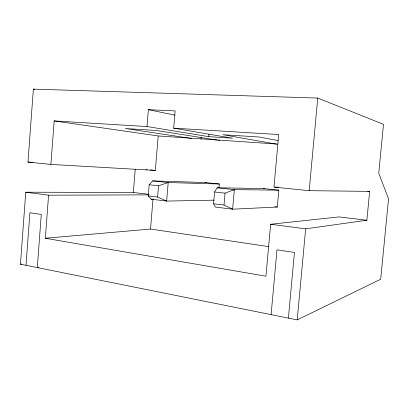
<?xml version="1.0" encoding="UTF-8"?>
<svg xmlns="http://www.w3.org/2000/svg" width="409" height="409" viewBox="0 0 409 409"><rect width="100%" height="100%" fill="white"/><g stroke="black" fill="none" stroke-linecap="round" stroke-linejoin="round"><path stroke-width="0.61" d="M50.895 164.413L54.167 120.921L158.186 135.952L155.348 170.425L50.895 164.413L27.981 162.082L33.364 89.111L317.747 98.058L383.494 124.331L378.749 173.212L388.55 198.876L380.687 279.229L297.22 319.889L20.45 264.188L25.762 192.204L133.354 192.47L148.968 194.326M26.007 265.308L29.903 212.741L41.278 214.449L37.301 267.578L38.548 267.404M367.793 191.197L369.659 191.376L366.873 220.231L338.984 216.913L270.62 224.26L265.937 276.203L45.333 238.258L48.579 195.19L148.871 194.863M133.354 192.47L135.246 169.096M146.989 126.55L148.365 109.678L175.118 110.911L173.682 128.165L232.491 138.206L208.697 136.637L146.989 126.55L54.167 120.921M214.132 200.159L166.652 201.08L151.238 199.188L148.257 195.937L149.178 184.761L152.741 180.896L206.514 182.578M45.333 238.258L150.527 229.055L152.976 199.28M152.741 180.896L168.196 182.552L166.652 201.08L157.608 197.061L158.539 185.793L168.196 182.552L219.321 183.994L218.999 187.711M201.054 139.28L201.213 137.409M208.697 136.637L208.907 134.147M263.406 188.564L278.815 190.165L277.287 207.026L232.634 209.183L215.456 207.077L213.58 203.794L214.597 191.995L217.123 187.782L264.659 188.59M217.123 187.782L234.347 189.628L232.634 209.183L224.014 205.052L225.047 193.15L234.347 189.628L278.815 190.165M271.101 314.633L276.985 249.827L294.434 252.45L288.396 318.115M297.22 319.889L305.646 228.846L366.873 220.231M173.682 128.165L278.713 134.535L273.974 187.102L309.173 190.681L317.747 98.058M233.202 190.17L234.347 189.628M20.45 264.188L21.713 264.02M151.238 199.188L153.14 199.163M309.173 190.681L369.659 191.376M274.608 187.118L278.442 187.204M27.981 162.082L33.063 162.383M158.186 135.952L277.696 144.091M145.952 169.505L147.204 169.628M150.338 169.934L155.348 170.425M205.292 182.542L219.321 183.994M149.178 184.761L158.539 185.793M214.597 191.995L225.047 193.15M274.828 206.739L277.287 207.026M148.257 195.937L157.608 197.061M213.58 203.794L224.014 205.052M25.762 192.204L48.579 195.19M270.62 224.26L305.646 228.846M150.527 229.055L269.045 246.663M188.416 138.007L125.466 128.518L156.197 130.471L217.256 140.082M189.045 138.104L191.56 138.482M218.508 140.282L219.761 140.481M276.366 144.126L222.915 134.709L259.214 137.015L278.048 140.594M33.364 89.111L34.617 89.361M148.365 109.678L175.103 115.169"/></g></svg>
